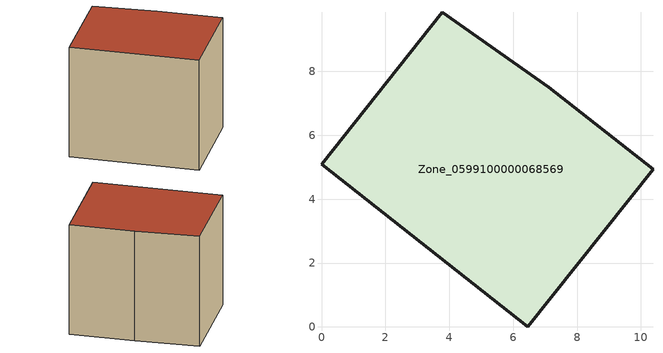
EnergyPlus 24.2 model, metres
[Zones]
Zone_0599100000068569
 floor ground (C_G): 3.79,9.86 7.11,7.5 10.38,4.93 6.46,0 0,5.1 z0.55
 wall outside (C_F): 6.46,0 10.38,4.93 7.11,7.5 3.79,9.86 0,5.1 6.46,0 z0.55:8.03
 roof outside (C_R): 7.11,7.5 3.79,9.86 0,5.1 6.46,0 10.38,4.93 z8.03
[BUILDING]
Pand.0599100000068569: North Axis=0; Terrain=City; Loads Convergence Tolerance Value=0.04; Temperature Convergence Tolerance Value=0.4; Solar Distribution=FullExterior; Maximum Number of Warmup Days=25; Minimum Number of Warmup Days=1
[Site:Location]
Rotterdam.The.Hague.AP_ZH_NLD Design_Conditions: Latitude=51.96; Longitude=4.45; Time Zone=1; Elevation=-4.5
[SITE:GROUNDTEMPERATURE:BUILDINGSURFACE]
18, 18, 18, 18, 18, 18, 18, 18, 18, 18, 18, 18
[MATERIAL] Thermal Absorptance=0.9; Solar Absorptance=0.7; Visible Absorptance=0.7
Name | Roughness | Thickness | Conductivity | Density | Specific Heat
G.TC.1965-1974 | MediumSmooth | 0.15 | 0.882353 | 540 | 1210
F.TC.1965-1974 | Rough | 0.3 | 0.697674 | 1920 | 840
R.TC.1965-1974 | MediumRough | 0.2 | 0.232558 | 1500 | 1000
[CONSTRUCTION]
C_G: G.TC.1965-1974
C_F: F.TC.1965-1974
C_R: R.TC.1965-1974
[ZONE]
Zone_0599100000068569: Type=1; Multiplier=1; Ceiling Height=Autocalculate; Volume=Autocalculate; Floor Area=autocalculate; Part of Total Floor Area=Yes
[ZONEINFILTRATION:DESIGNFLOWRATE]
Infil_Zone_0599100000068569: Zone or ZoneList or Space or SpaceList=Zone_0599100000068569; Schedule=AlwaysOn; Design Flow Rate Calculation Method=Flow/Area; Flow Rate per Floor Area=0.003; Constant Term Coefficient=1; Temperature Term Coefficient=0; Velocity Term Coefficient=0; Velocity Squared Term Coefficient=0
[HVACTEMPLATE:ZONE:IDEALLOADSAIRSYSTEM]
Zone_0599100000068569: Maximum Heating Supply Air Temperature=50; Minimum Cooling Supply Air Temperature=13; Maximum Heating Supply Air Humidity Ratio=0.0156; Minimum Cooling Supply Air Humidity Ratio=0.0077; Heating Limit=NoLimit; Cooling Limit=NoLimit; Dehumidification Control Type=ConstantSensibleHeatRatio; Cooling Sensible Heat Ratio=0.7; Dehumidification Setpoint=60; Humidification Control Type=None; Humidification Setpoint=30; Outdoor Air Method=None; Outdoor Air Flow Rate per Person=0.00944; Outdoor Air Flow Rate per Zone Floor Area=0; Outdoor Air Flow Rate per Zone=0; Demand Controlled Ventilation Type=None; Outdoor Air Economizer Type=NoEconomizer; Heat Recovery Type=None; Sensible Heat Recovery Effectiveness=0.7; Latent Heat Recovery Effectiveness=0.65
[ZONECONTROL:THERMOSTAT]
ThermostatControl_Zone_0599100000068569: Zone or ZoneList=Zone_0599100000068569; Control Type Schedule=DualSetpointControlType; Control 1=Thermostat_Zone_0599100000068569; Temperature Difference Between Cutout And Setpoint=0
[THERMOSTATSETPOINT:DUALSETPOINT]
Thermostat_Zone_0599100000068569: Heating Setpoint Temperature Schedule=HeatingSetpoint_Zone_0599100000068569; Cooling Setpoint Temperature Schedule=CoolingSetpoint_Zone_0599100000068569
[SCHEDULE:COMPACT]
HeatingSetpoint_Zone_0599100000068569: Through: 12/31, For: AllDays, Until: 24:00, 21
CoolingSetpoint_Zone_0599100000068569: Through: 12/31, For: AllDays, Until: 24:00, 24
DualSetpointControlType: Through: 12/31, For: AllDays, Until: 24:00, 4
AlwaysOn: Through: 12/31, For: AllDays, Until: 24:00, 1
